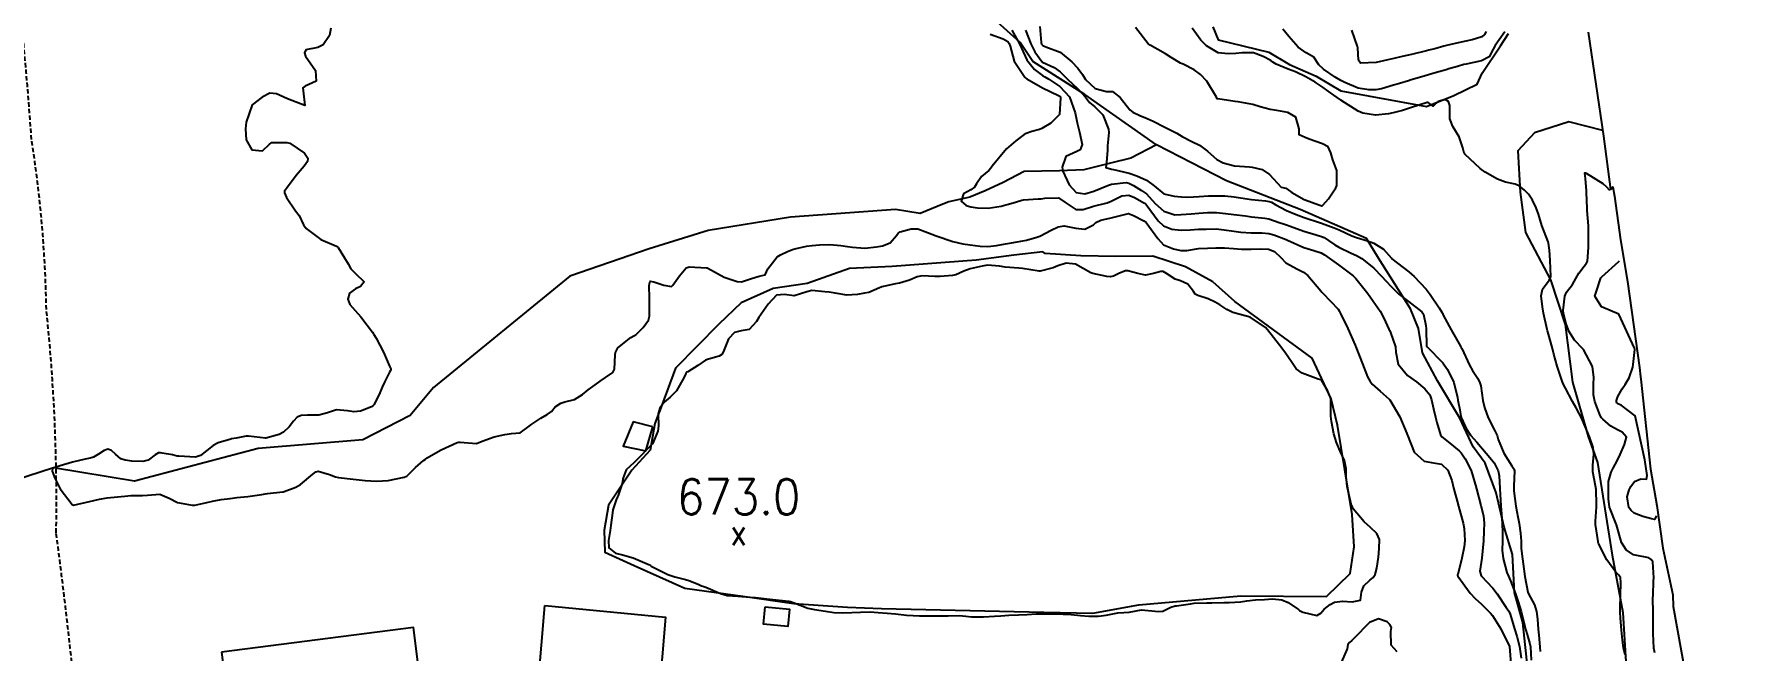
# Model space of a CAD drawing. Header units: metres. Extents: x 292545 to 299085, y 7450245 to 7463078.
# Drawn here: x 296317.3 to 296511.9, y 7455107.3 to 7455177.6 of the extents above; entities that cross this region are included whole.
import ezdxf
from ezdxf.enums import TextEntityAlignment as Align

# ---------------------------------------------------------------- set-up
doc = ezdxf.new("R2010")
doc.units = ezdxf.units.M
doc.linetypes.add('DASHED', pattern=[0.75, 0.5, -0.25])
for name, color, linetype in [('Area', 45, 'Continuous'), ('Curvas de Nivel 1m', 11, 'Continuous'), ('Curvas de Nivel 5m', 15, 'Continuous'), ('Edificações', 30, 'Continuous'), ('Hidrografia', 140, 'Continuous'), ('Pontos Cotados', 45, 'Continuous'), ('Vias Secundárias', 230, 'DASHED')]:
    doc.layers.add(name, color=color, linetype=linetype)
doc.styles.add('Style-STANDARD', font='STANDARD.shx')

# ---------------------------------------------------------------- blocks, each defined once
blk = doc.blocks.new('ELVTXT_34')
at = {"layer": 'Pontos Cotados', "linetype": 'Continuous', "style": 'Style-STANDARD'}
for s, height, p in [('673.0', 4, (0, 4)), ('x', 3, (0, 0))]:
    blk.add_text(s, height=height, dxfattribs=at).set_placement(p, align=Align.MIDDLE_CENTER)

msp = doc.modelspace()

# ---------------------------------------------------------------- linework, layer by layer
at = {"layer": 'Area'}
msp.add_polyline3d([(296494.44, 7455177.78, 671.53), (296496.17, 7455165.94, 688.38), (296496.98, 7455159.85, 689.16), (296497.23, 7455160.15, 673.83), (296497.41, 7455159.09, 691.17), (296498.1, 7455154.11, 689.37), (296498.91, 7455149.37, 684.02), (296500.29, 7455139.59, 678.58), (296500.39, 7455138.52, 679.14), (296500.43, 7455138.23, 679.11), (296501.54, 7455127.98, 675.03), (296502.27, 7455123.84, 674.45), (296502.93, 7455118.99, 674.78), (296504.09, 7455113.66, 675.91), (296504.11, 7455112.35, 675.93), (296505.43, 7455105, 675.6)], dxfattribs=at)
at = {"layer": 'Curvas de Nivel 1m', "flags": 128}
for points, elevation in [([(296351.14, 7455178.23), (296351.01, 7455177.4), (296350.28, 7455176.33), (296349.66, 7455176.04), (296348.28, 7455175.78), (296348.14, 7455175.43), (296348.27, 7455175.06), (296349.39, 7455173.42), (296349.47, 7455172.18), (296348.22, 7455171.62), (296347.97, 7455171.43), (296348.19, 7455169.43), (296346.2, 7455170.17), (296344.94, 7455170.74), (296344.21, 7455170.83), (296343.32, 7455170.38), (296342.19, 7455169.5), (296341.5, 7455167.51), (296341.41, 7455166.76), (296341.49, 7455165.51), (296342.14, 7455164.39), (296343.34, 7455164.28), (296344.15, 7455165.02), (296344.42, 7455165.21), (296346.15, 7455165.22), (296346.48, 7455165.13), (296348.13, 7455164.01), (296348.51, 7455163.43), (296348.5, 7455163.04), (296348.11, 7455162.53), (296347.21, 7455161.44), (296346.09, 7455159.97), (296345.88, 7455159.66), (296345.88, 7455159.46), (296346.08, 7455158.96), (296347.11, 7455157.44), (296347.52, 7455156.91), (296348.04, 7455155.83), (296348.33, 7455155.43), (296350.01, 7455154.15), (296351.79, 7455153.39), (296352, 7455153.23), (296352.7, 7455152.09), (296353.12, 7455151.37), (296353.43, 7455150.83), (296353.97, 7455150.29), (296354.95, 7455149.35), (296354.52, 7455148.79), (296353.95, 7455148.55), (296353.27, 7455148.05), (296353.08, 7455147.37), (296353.32, 7455146.76), (296353.92, 7455146.06), (296354.56, 7455145.35), (296355.89, 7455143.62), (296356.06, 7455143.34), (296356.3, 7455142.91), (296357.14, 7455141.33), (296357.85, 7455139.74), (296357.97, 7455139.44), (296357.98, 7455139.32), (296357.94, 7455139.22), (296357.84, 7455139.05), (296357.25, 7455137.9), (296357.01, 7455137.33), (296356.64, 7455136.49), (296356.03, 7455135.34), (296355.93, 7455135.2), (296355.79, 7455135.08), (296354.54, 7455134.6), (296353.78, 7455134.51), (296353.05, 7455134.63), (296351.79, 7455134.74), (296350.75, 7455134.43), (296349.78, 7455134.15), (296348.5, 7455134.15), (296347.78, 7455134.11), (296347.32, 7455133.9), (296346.9, 7455133.45), (296346.39, 7455132.83), (296345.75, 7455132.22), (296345.27, 7455131.95), (296343.74, 7455131.51), (296343.71, 7455131.51), (296341.75, 7455131.76), (296341.51, 7455131.75), (296340.36, 7455131.52), (296339.83, 7455131.44), (296339.74, 7455131.42), (296338.29, 7455130.99), (296337.73, 7455130.69), (296336.28, 7455129.57), (296335.72, 7455129.35), (296333.84, 7455129.48), (296333.72, 7455129.49), (296333.62, 7455129.49), (296333.1, 7455129.61), (296331.93, 7455129.83), (296331.73, 7455129.87), (296331.49, 7455129.86), (296331.12, 7455129.64), (296330.33, 7455129.03), (296329.71, 7455128.85), (296328.47, 7455128.91), (296327.72, 7455129.03), (296327.23, 7455129.19), (296326.62, 7455129.69), (296326.16, 7455130.12), (296325.73, 7455130.28), (296325.3, 7455130.13), (296324.68, 7455129.71), (296324.09, 7455129.35), (296323.72, 7455129.26), (296323.14, 7455129.15), (296321.71, 7455128.79), (296320.32, 7455128.37), (296319.71, 7455128.2), (296319.42, 7455128.06), (296319.39, 7455127.77), (296319.69, 7455126.97), (296320.32, 7455125.76), (296321.66, 7455123.97), (296321.81, 7455123.9), (296323.66, 7455124.32), (296324.79, 7455124.58), (296325.66, 7455124.74), (296326.85, 7455124.86), (296327.67, 7455124.93), (296328.35, 7455124.98), (296329.67, 7455124.99), (296330.27, 7455125.04), (296331.67, 7455125.15), (296332.73, 7455124.68), (296333.66, 7455124.19), (296335.35, 7455123.89), (296335.66, 7455123.91), (296337.02, 7455124.21), (296337.66, 7455124.35), (296338.65, 7455124.53), (296339.66, 7455124.67), (296340.44, 7455124.75), (296341.67, 7455124.87), (296343.27, 7455125.09), (296343.67, 7455125.17), (296343.93, 7455125.22), (296345.67, 7455125.41), (296345.71, 7455125.42), (296345.82, 7455125.46), (296347.16, 7455125.96), (296347.68, 7455126.26), (296349.1, 7455127.42), (296349.42, 7455127.69), (296349.7, 7455127.77), (296350.98, 7455127.4), (296351.69, 7455127.13), (296352.02, 7455127.06), (296353.69, 7455126.85), (296355.06, 7455126.72), (296355.69, 7455126.68), (296356.39, 7455126.63), (296357.69, 7455126.71), (296359.5, 7455127.1), (296359.69, 7455127.15), (296359.79, 7455127.19), (296359.88, 7455127.29), (296360.8, 7455128.18), (296361.72, 7455128.98), (296361.88, 7455129.11), (296362.12, 7455129.27), (296363.12, 7455129.86), (296363.73, 7455130.2), (296365.55, 7455131.04), (296365.74, 7455131.08), (296365.9, 7455131.06), (296367.74, 7455130.9), (296368.41, 7455131.19), (296369.75, 7455131.68), (296370.98, 7455131.93), (296371.75, 7455132.06), (296372.74, 7455132.15), (296373.76, 7455132.91), (296374.05, 7455133.13), (296375.09, 7455133.79), (296375.78, 7455134.22), (296376.31, 7455134.57), (296376.72, 7455135.09), (296377.35, 7455135.53), (296377.8, 7455135.67), (296378.92, 7455135.95), (296379.81, 7455136.51), (296380.48, 7455137.05), (296381.26, 7455137.6), (296381.83, 7455138.03), (296382.43, 7455138.43), (296383.3, 7455139.02), (296383.48, 7455139.38), (296383.56, 7455141.01), (296383.6, 7455141.28), (296383.87, 7455141.8), (296385.34, 7455142.99), (296385.69, 7455143.18), (296385.89, 7455143.3), (296386.75, 7455144.12), (296387.34, 7455144.97), (296387.46, 7455145.42), (296387.47, 7455146.96), (296387.46, 7455147.45), (296387.41, 7455148.97), (296387.53, 7455149.4), (296387.96, 7455149.32), (296389.08, 7455148.95), (296389.95, 7455148.81), (296390.13, 7455148.94), (296390.88, 7455150.01), (296391.63, 7455150.92), (296391.98, 7455151.04), (296393.94, 7455150.93), (296393.98, 7455150.93), (296394.02, 7455150.92), (296394.09, 7455150.89), (296395.97, 7455149.86), (296397.44, 7455149.37), (296397.96, 7455149.35), (296399.09, 7455149.71), (296399.97, 7455149.99), (296400.66, 7455150.12), (296400.94, 7455150.81), (296402, 7455152.17), (296402.39, 7455152.4), (296403.2, 7455152.78), (296403.76, 7455153.02), (296404.01, 7455153.1), (296405.36, 7455153.41), (296406.01, 7455153.49), (296406.82, 7455153.55), (296408.01, 7455153.59), (296409.25, 7455153.46), (296410.01, 7455153.35), (296410.59, 7455153.27), (296412.01, 7455153.19), (296413.34, 7455153.32), (296414.01, 7455153.44), (296414.87, 7455153.79), (296415.61, 7455154.63), (296415.79, 7455154.87), (296416.03, 7455155.05), (296417.28, 7455155.37), (296418.03, 7455155.38), (296419.93, 7455154.67), (296420.02, 7455154.63), (296420.13, 7455154.58), (296422.02, 7455153.92), (296423.15, 7455153.68), (296424.01, 7455153.54), (296425.13, 7455153.4), (296426.01, 7455153.38), (296426.99, 7455153.47), (296428.01, 7455153.65), (296428.71, 7455153.78), (296430.02, 7455153.99), (296430.41, 7455154.07), (296431.59, 7455154.44), (296431.93, 7455154.54), (296432.02, 7455154.58), (296433.24, 7455155.21), (296434.04, 7455155.62), (296434.73, 7455155.71), (296436.04, 7455155.44), (296437.06, 7455155.35), (296438.05, 7455155.85), (296438.32, 7455156.09), (296438.88, 7455156.36), (296440.06, 7455156.63), (296441.42, 7455156.97), (296442.06, 7455157.11), (296442.62, 7455156.88), (296443.78, 7455156.29), (296444.05, 7455156.11), (296445.37, 7455154.28), (296446.02, 7455153.56), (296447.18, 7455153.09), (296448.01, 7455152.91), (296448.68, 7455152.91), (296450.01, 7455153.12), (296451.03, 7455153.19), (296452.01, 7455153.21), (296452.99, 7455153.22), (296454.01, 7455153.14), (296454.91, 7455153.06), (296456.01, 7455153.06), (296457.07, 7455153.08), (296458.01, 7455153.05), (296458.68, 7455152.79), (296459.4, 7455152.11), (296459.99, 7455151.49), (296461.3, 7455150.77), (296461.98, 7455150.44), (296462.47, 7455150.07), (296463.96, 7455148.3), (296464.07, 7455148.17), (296464.18, 7455148.06), (296465.93, 7455146.22), (296466.06, 7455146.03), (296466.21, 7455145.74), (296467.03, 7455144.02), (296467.88, 7455142.12), (296467.93, 7455142.01), (296467.96, 7455141.93), (296468.72, 7455140), (296469.3, 7455138.53), (296469.57, 7455137.99), (296469.83, 7455137.68), (296470.72, 7455136.87), (296471.75, 7455135.96), (296471.81, 7455135.89), (296472.98, 7455133.95), (296473.76, 7455132.06), (296473.81, 7455131.94), (296473.84, 7455131.86), (296474.61, 7455129.93), (296475.72, 7455128.92), (296476.57, 7455128.75), (296477.72, 7455128.57), (296478.44, 7455127.88), (296478.88, 7455126.7), (296479.09, 7455125.88), (296479.62, 7455123.92), (296479.63, 7455123.87), (296479.66, 7455123.77), (296480.18, 7455121.86), (296480.28, 7455121.22), (296480.36, 7455119.86), (296480.31, 7455119.16), (296480.04, 7455117.87), (296479.95, 7455117.51), (296479.57, 7455116.02), (296479.54, 7455115.91), (296479.54, 7455115.87), (296479.57, 7455115.82), (296480.98, 7455113.86), (296481.54, 7455113.27), (296482.29, 7455112.6), (296483.06, 7455111.83), (296483.29, 7455111.59), (296483.52, 7455111.32), (296484.46, 7455109.81), (296485.47, 7455107.8), (296485.62, 7455105.8)], 674), ([(296426.3, 7455177.56), (296427.76, 7455177.02), (296428.29, 7455176.71), (296428.46, 7455176.48), (296428.55, 7455176.2), (296429.01, 7455174.47), (296430.24, 7455172.64), (296430.34, 7455172.55), (296430.46, 7455172.46), (296432.23, 7455171.43), (296434.06, 7455170.57), (296434.21, 7455170.48), (296434.29, 7455170.41), (296434.31, 7455170.31), (296434.19, 7455168.41), (296433.19, 7455167.41), (296432.17, 7455166.8), (296431.9, 7455166.71), (296431.03, 7455166.45), (296430.39, 7455166.23), (296430.16, 7455166.11), (296429.21, 7455165.42), (296428.14, 7455164.48), (296426.5, 7455162.5), (296426.34, 7455162.29), (296426.12, 7455162.04), (296425.29, 7455161.33), (296424.71, 7455160.52), (296424.5, 7455160.12), (296424.09, 7455159.8), (296423.26, 7455159.36), (296422.96, 7455158.54), (296423.56, 7455158.03), (296424.07, 7455157.87), (296424.83, 7455157.76), (296426.06, 7455157.72), (296427.53, 7455157.95), (296428.07, 7455158.11), (296428.36, 7455158.19), (296429.3, 7455158.47), (296429.9, 7455158.64), (296430.08, 7455158.67), (296431.74, 7455158.78), (296432.08, 7455158.8), (296432.52, 7455158.87), (296434.08, 7455158.89), (296434.78, 7455158.4), (296436.06, 7455157.56), (296436.88, 7455157.57), (296438.07, 7455157.95), (296439.62, 7455158.35), (296440.07, 7455158.53), (296441.28, 7455159.13), (296442.08, 7455159.2), (296442.72, 7455158.95), (296443.88, 7455158.29), (296444, 7455158.21), (296444.07, 7455158.13), (296445.43, 7455156.28), (296446.04, 7455155.7), (296446.98, 7455155.32), (296448.03, 7455155.22), (296449.06, 7455155.26), (296450.03, 7455155.33), (296450.89, 7455155.35), (296452.03, 7455155.36), (296452.95, 7455155.28), (296454.03, 7455155.11), (296454.85, 7455154.99), (296456.03, 7455154.91), (296457.24, 7455154.93), (296458.03, 7455154.86), (296458.61, 7455154.7), (296460.02, 7455154.17), (296460.18, 7455154.1), (296462.01, 7455153.26), (296463.16, 7455152.92), (296464.01, 7455152.63), (296464.38, 7455152.43), (296464.93, 7455152.05), (296465.99, 7455151.27), (296467.64, 7455150.01), (296467.97, 7455149.7), (296469.31, 7455148), (296469.94, 7455147.13), (296470.71, 7455145.98), (296471.14, 7455145.2), (296471.71, 7455143.96), (296471.77, 7455143.83), (296471.9, 7455143.55), (296472.46, 7455141.95), (296472.51, 7455141.32), (296472.76, 7455139.95), (296473.84, 7455138.67), (296474.86, 7455137.93), (296475.83, 7455137.16), (296476.37, 7455136.46), (296476.58, 7455135.91), (296476.82, 7455134.88), (296477.04, 7455133.9), (296477.18, 7455133.3), (296477.59, 7455131.89), (296477.76, 7455131.68), (296478.67, 7455130.96), (296479.74, 7455130.1), (296479.96, 7455129.87), (296480.42, 7455129.16), (296481.08, 7455127.86), (296481.66, 7455125.89), (296481.67, 7455125.85), (296481.69, 7455125.74), (296482.21, 7455123.84), (296482.49, 7455122.67), (296482.56, 7455121.84), (296482.55, 7455120.92), (296482.49, 7455119.84), (296482.4, 7455118.64), (296482.3, 7455117.84), (296482.09, 7455116.36), (296482.25, 7455115.84), (296483.55, 7455114.45), (296484.07, 7455113.81), (296485.09, 7455112.24), (296485.37, 7455111.8), (296485.52, 7455111.46), (296486.05, 7455109.79), (296486.3, 7455108.98), (296486.6, 7455107.79), (296486.78, 7455106.47)], 673), ([(296428.76, 7455178.02), (296429.62, 7455176.47), (296430.27, 7455175.04), (296430.45, 7455174.64), (296430.56, 7455174.46), (296431.35, 7455173.54), (296432.25, 7455172.86), (296432.51, 7455172.7), (296432.97, 7455172.43), (296434.23, 7455171.6), (296435.31, 7455170.4), (296435.98, 7455168.61), (296436.01, 7455168.39), (296436.18, 7455167.44), (296436.48, 7455166.39), (296436.75, 7455164.98), (296436.55, 7455164.38), (296436.14, 7455164.18), (296434.91, 7455163.62), (296434.48, 7455162.41), (296434.57, 7455161.95), (296435.3, 7455160.4), (296436.08, 7455159.52), (296437.07, 7455159.36), (296438.09, 7455159.67), (296439.78, 7455160.34), (296440, 7455160.44), (296440.09, 7455160.46), (296441.78, 7455160.64), (296442.1, 7455160.57), (296442.61, 7455160.31), (296443.54, 7455159.75), (296444.08, 7455159.35), (296445.1, 7455158.28), (296446.06, 7455157.39), (296447.33, 7455156.98), (296448.05, 7455156.99), (296449.2, 7455157.09), (296450.06, 7455157.16), (296451.04, 7455157.23), (296452.06, 7455157.24), (296453.11, 7455157.14), (296454.06, 7455157), (296455.37, 7455156.84), (296456.05, 7455156.76), (296457.59, 7455156.59), (296458.05, 7455156.5), (296459.23, 7455156.11), (296459.84, 7455155.9), (296460.04, 7455155.83), (296460.47, 7455155.67), (296462.03, 7455155.1), (296463.42, 7455154.68), (296464.03, 7455154.51), (296464.35, 7455154.38), (296464.85, 7455154.05), (296465.54, 7455153.56), (296466.02, 7455153.28), (296467.41, 7455152.61), (296468.01, 7455152.35), (296468.64, 7455152), (296469.99, 7455150.89), (296470.87, 7455149.98), (296471.4, 7455149.4), (296471.96, 7455148.79), (296472.86, 7455147.95), (296473.94, 7455147.1), (296475.46, 7455145.92), (296475.65, 7455145.64), (296475.91, 7455144.37), (296475.97, 7455143.99), (296475.98, 7455143.92), (296476.02, 7455142.05), (296476.08, 7455141.92), (296477.86, 7455140.1), (296478.03, 7455139.89), (296478.39, 7455139.34), (296479.12, 7455137.88), (296479.53, 7455136.15), (296479.58, 7455135.87), (296479.79, 7455134.74), (296479.93, 7455134.01), (296479.97, 7455133.87), (296480.52, 7455132.61), (296481.03, 7455131.85), (296481.75, 7455131.07), (296482.82, 7455129.83), (296483.23, 7455129.33), (296483.72, 7455128.7), (296484.17, 7455127.82), (296484.27, 7455127.25), (296484.35, 7455125.81), (296484.39, 7455125.11), (296484.49, 7455123.81), (296484.57, 7455122.89), (296484.64, 7455121.81), (296484.68, 7455120.75), (296484.68, 7455119.81), (296484.64, 7455118.77), (296484.73, 7455117.81), (296485.17, 7455116.21), (296485.33, 7455115.8), (296485.57, 7455115.27), (296486.13, 7455113.79), (296486.44, 7455112.88), (296486.78, 7455111.79), (296487.22, 7455110.06), (296487.3, 7455109.78), (296487.49, 7455109.16), (296487.79, 7455108.09), (296487.84, 7455107.77), (296487.92, 7455106.24)], 672), ([(296430.31, 7455178), (296430.93, 7455176.45), (296431.38, 7455175.55), (296432.16, 7455174.43), (296432.21, 7455174.38), (296432.26, 7455174.35), (296433.58, 7455173.74), (296434.25, 7455173.27), (296435.15, 7455172.4), (296436.23, 7455171.37), (296437.13, 7455170.38), (296437.61, 7455169.78), (296438.2, 7455169.26), (296439.13, 7455168.35), (296439.77, 7455166.74), (296439.8, 7455166.34), (296439.66, 7455164.83), (296439.65, 7455164.34), (296439.53, 7455162.94), (296439.46, 7455162.35), (296440.12, 7455162.16), (296440.32, 7455162.13), (296442.11, 7455161.72), (296443.01, 7455161.41), (296444.1, 7455160.93), (296444.96, 7455160.28), (296446.08, 7455159.37), (296447.25, 7455159.09), (296448.08, 7455159.03), (296448.82, 7455158.98), (296450.08, 7455159.05), (296451.17, 7455159.12), (296452.08, 7455159.15), (296453.04, 7455159.15), (296454.08, 7455159.03), (296454.8, 7455158.89), (296456.08, 7455158.72), (296457.65, 7455158.56), (296458.08, 7455158.5), (296458.36, 7455158.41), (296458.85, 7455158.12), (296460.06, 7455157.47), (296461.16, 7455156.99), (296462.05, 7455156.66), (296463.94, 7455156.06), (296464.04, 7455156.03), (296465.5, 7455155.5), (296466.04, 7455155.25), (296467.48, 7455154.57), (296468.03, 7455154.38), (296469.3, 7455154), (296470.02, 7455153.74), (296471.11, 7455153.07), (296472, 7455152.02), (296472.05, 7455151.96), (296473.98, 7455150.48), (296474.59, 7455149.93), (296475.28, 7455149.23), (296475.96, 7455148.51), (296476.42, 7455147.91), (296477.44, 7455146.39), (296477.75, 7455145.89), (296477.81, 7455145.78), (296477.92, 7455145.55), (296478.81, 7455143.88), (296479.88, 7455141.99), (296479.93, 7455141.91), (296479.96, 7455141.87), (296480.02, 7455141.73), (296480.91, 7455139.85), (296481.25, 7455139.25), (296481.84, 7455138.33), (296482.09, 7455137.84), (296482.19, 7455137.48), (296482.43, 7455135.83), (296482.61, 7455135.01), (296483.04, 7455133.83), (296483.77, 7455132.44), (296484.04, 7455131.82), (296484.19, 7455131.39), (296484.83, 7455129.81), (296485.72, 7455128.38), (296485.97, 7455128.05), (296486.02, 7455127.8), (296485.94, 7455126.04), (296485.94, 7455125.8), (296485.97, 7455125.51), (296486.2, 7455123.79), (296486.41, 7455122.55), (296486.55, 7455121.79), (296486.71, 7455120.7), (296486.78, 7455119.78), (296486.8, 7455118.97), (296486.93, 7455117.78), (296487.02, 7455117.21), (296487.22, 7455115.78), (296487.55, 7455113.98), (296487.63, 7455113.78), (296488.31, 7455112.55), (296488.55, 7455111.76), (296488.66, 7455110.91), (296488.72, 7455109.76), (296488.79, 7455109.07), (296488.93, 7455107.76), (296488.94, 7455107.23)], 671), ([(296498.65, 7455106.83), (296498.47, 7455107.65), (296498.35, 7455108.52), (296498.21, 7455109.65), (296498.1, 7455111.07), (296498.08, 7455111.65), (296498.08, 7455112.21), (296498.1, 7455113.65), (296498.16, 7455115.06), (296498.1, 7455115.65), (296497.88, 7455115.96), (296497.58, 7455116.25), (296496.54, 7455117.67), (296495.61, 7455119.54), (296495.56, 7455119.68), (296495.55, 7455119.74), (296495.27, 7455121.68), (296495.26, 7455122.07), (296495.39, 7455123.68), (296495.39, 7455123.96), (296495.33, 7455125.68), (296495.27, 7455126.1), (296494.95, 7455127.69), (296494.95, 7455128.46), (296495.08, 7455129.69), (296494.98, 7455130.45), (296494.57, 7455131.69), (296493.78, 7455133.58), (296493.74, 7455133.66), (296493.73, 7455133.7), (296493.05, 7455134.97), (296492.64, 7455135.72), (296491.83, 7455137.24), (296491.59, 7455137.73), (296491.43, 7455138.15), (296490.88, 7455139.74), (296490.52, 7455141.1), (296490.35, 7455141.75), (296489.9, 7455143.37), (296489.79, 7455143.75), (296489.76, 7455143.9), (296489.34, 7455145.76), (296489.21, 7455146.48), (296489.09, 7455147.76), (296489.23, 7455148.49), (296489.97, 7455149.54), (296490.11, 7455149.75), (296490.16, 7455149.93), (296490.09, 7455151.75), (296490.01, 7455152.95), (296489.92, 7455153.75), (296489.87, 7455153.91), (296489.15, 7455155.76), (296488.77, 7455157.05), (296488.52, 7455157.77), (296488.08, 7455158.65), (296487.63, 7455159.32), (296487.19, 7455159.78), (296486.57, 7455160.27), (296486.1, 7455160.45), (296485, 7455160.71), (296484.11, 7455161.05), (296482.68, 7455161.83), (296482.12, 7455162.25), (296480.36, 7455163.87), (296480.28, 7455164.01), (296480.15, 7455164.61), (296479.73, 7455165.87), (296479.02, 7455167.04), (296478.65, 7455167.89), (296478.66, 7455169.44), (296478.5, 7455169.89), (296478.21, 7455170.07), (296478.03, 7455170.08), (296477.32, 7455169.9), (296476.75, 7455169.36), (296476.21, 7455169.75), (296476.07, 7455169.77), (296474.2, 7455169.15), (296473.28, 7455168.87), (296472.2, 7455168.61), (296471.67, 7455168.49), (296470.2, 7455168.31), (296468.74, 7455168.54), (296468.2, 7455168.77), (296466.25, 7455170.03), (296466.21, 7455170.06), (296465.06, 7455170.88), (296464.23, 7455171.46), (296463.31, 7455172.07), (296462.24, 7455172.71), (296461.09, 7455173.26), (296460.25, 7455173.56), (296458.89, 7455174.12), (296458.51, 7455174.37), (296458.27, 7455174.55), (296457.4, 7455175.01), (296456.28, 7455175.41), (296455, 7455175.44), (296454.27, 7455175.35), (296453.39, 7455175.3), (296452.28, 7455175.43), (296450.94, 7455176.21), (296450.29, 7455176.88), (296449.29, 7455178.23)], 671), ([(296484.92, 7455177.81), (296484.29, 7455176.92), (296483.84, 7455176.27), (296483.61, 7455175.83), (296483.14, 7455174.96), (296482.27, 7455174.51), (296480.54, 7455174.14), (296480.26, 7455174.08), (296479.52, 7455173.88), (296478.56, 7455173.59), (296478.26, 7455173.5), (296477.01, 7455173.14), (296476.25, 7455172.92), (296475.47, 7455172.7), (296474.24, 7455172.34), (296473.94, 7455172.24), (296472.94, 7455171.95), (296472.4, 7455171.79), (296472.23, 7455171.74), (296470.87, 7455171.33), (296470.23, 7455171.22), (296469.44, 7455171.21), (296468.23, 7455171.39), (296466.68, 7455172.03), (296466.24, 7455172.29), (296465.6, 7455172.67), (296464.26, 7455173.55), (296463.74, 7455174.06), (296463.15, 7455174.95), (296462.28, 7455175.43), (296461.38, 7455176.09), (296460.3, 7455177.3), (296459.64, 7455178.11)], 672), ([(296482.79, 7455177.84), (296482.62, 7455177.52), (296482.3, 7455177.24), (296481.22, 7455176.92), (296480.29, 7455176.73), (296478.76, 7455176.36), (296478.29, 7455176.26), (296477.99, 7455176.19), (296476.95, 7455175.9), (296476.43, 7455175.76), (296476.28, 7455175.72), (296476.02, 7455175.65), (296474.28, 7455175.24), (296473.22, 7455175.01), (296472.27, 7455174.8), (296471.61, 7455174.63), (296470.27, 7455174.31), (296468.5, 7455174.24), (296468.27, 7455174.6), (296468.17, 7455176.01), (296468.16, 7455176.13), (296467.48, 7455178.02)], 673), ([(296502.01, 7455107.06), (296501.92, 7455107.61), (296501.83, 7455109.26), (296501.83, 7455109.61), (296501.82, 7455111.3), (296501.82, 7455111.61), (296501.81, 7455113.34), (296501.82, 7455113.61), (296501.89, 7455115.29), (296501.9, 7455115.61), (296501.78, 7455117.42), (296501.59, 7455117.71), (296501.33, 7455117.88), (296499.6, 7455118.25), (296498.75, 7455118.79), (296498.22, 7455119.65), (296497.64, 7455121.66), (296496.86, 7455123.67), (296496.74, 7455124.61), (296496.74, 7455125.67), (296496.76, 7455126.6), (296497.04, 7455127.67), (296497.26, 7455128.12), (296497.73, 7455128.94), (296498.08, 7455129.65), (296498.58, 7455130.82), (296498.78, 7455131.64), (296498.31, 7455132.2), (296497.77, 7455132.48), (296497.02, 7455132.91), (296496.1, 7455133.68), (296495.95, 7455133.84), (296495.79, 7455134.12), (296495.18, 7455135.69), (296495.02, 7455136.48), (296495.04, 7455137.69), (296495.08, 7455138.45), (296494.92, 7455139.69), (296493.88, 7455141.63), (296493.82, 7455141.7), (296492.86, 7455142.69), (296492.24, 7455143.72), (296492.13, 7455143.95), (296491.91, 7455144.57), (296491.61, 7455145.73), (296491.57, 7455146.09), (296491.76, 7455147.72), (296491.96, 7455148.15), (296492.63, 7455149.05), (296493.03, 7455149.71), (296493.35, 7455150.33), (296493.99, 7455151.13), (296494.24, 7455151.45), (296494.35, 7455151.7), (296494.46, 7455153.25), (296494.48, 7455153.7), (296494.48, 7455155.26), (296494.45, 7455155.7), (296494.32, 7455157.45), (296494.31, 7455157.7), (296494.23, 7455159.56), (296494.23, 7455159.7), (296494.11, 7455161.12), (296494.04, 7455161.7), (296494.06, 7455161.76), (296494.11, 7455161.75), (296494.21, 7455161.7), (296496.1, 7455160.53), (296496.47, 7455160.18), (296496.87, 7455159.77)], 672), ([(296502.23, 7455122.67), (296501.98, 7455122.27), (296501.65, 7455122.34), (296500.67, 7455122.61), (296499.66, 7455123), (296499.31, 7455123.29), (296499.05, 7455123.64), (296498.88, 7455124.85), (296499.1, 7455125.64), (296499.29, 7455126.03), (296499.7, 7455126.59), (296500.43, 7455126.9), (296501.09, 7455126.84), (296501.15, 7455127.29), (296500.87, 7455129.06), (296499.79, 7455134.08), (296498.18, 7455135.27), (296497.8, 7455135.45), (296497.69, 7455135.54), (296497.64, 7455135.65), (296497.65, 7455135.81), (296497.81, 7455136.27), (296498.32, 7455137.15), (296498.65, 7455137.64), (296499.09, 7455138.39), (296499.52, 7455139.63), (296499.57, 7455139.92), (296499.76, 7455141.63), (296499.71, 7455141.79), (296497.92, 7455145.65), (296495.94, 7455146.49), (296495.18, 7455147.69), (296495.36, 7455148.28), (296495.83, 7455149.68), (296495.88, 7455149.78), (296495.98, 7455149.89), (296497.93, 7455151.65), (296497.99, 7455151.73)], 673), ([(296472.68, 7455107.17), (296471.97, 7455107.96), (296471.95, 7455109.51), (296472.01, 7455109.96), (296471.84, 7455110.3), (296471.51, 7455110.61), (296470.55, 7455110.94), (296469.51, 7455110.52), (296469.24, 7455110.26), (296468.98, 7455110), (296468.24, 7455109.25), (296467.48, 7455108.47), (296467.23, 7455108.26), (296467.03, 7455108.02), (296466.96, 7455107.51), (296466.33, 7455106.03)], 674)]:
    msp.add_lwpolyline(points, dxfattribs=dict(at, elevation=elevation))
at = {"layer": 'Curvas de Nivel 1m', "elevation": 674, "flags": 128}
msp.add_lwpolyline([(296446.37, 7455150.27), (296445.98, 7455150.53), (296445.72, 7455150.53), (296444.9, 7455150.28), (296443.97, 7455150.11), (296443.8, 7455150.12), (296443.09, 7455150.3), (296441.98, 7455150.58), (296441.71, 7455150.59), (296441.03, 7455150.33), (296440.32, 7455149.98), (296439.97, 7455149.89), (296439.56, 7455149.93), (296437.97, 7455150.27), (296437.76, 7455150.37), (296435.99, 7455151.35), (296434.93, 7455151.46), (296433.98, 7455151.15), (296433.45, 7455150.95), (296431.97, 7455150.56), (296431.86, 7455150.56), (296429.98, 7455150.87), (296429.54, 7455150.91), (296427.98, 7455151.01), (296427.36, 7455151.11), (296425.98, 7455151.23), (296425.36, 7455151.14), (296423.99, 7455150.83), (296423.27, 7455150.54), (296422.38, 7455150.15), (296421.98, 7455150.07), (296420.6, 7455149.94), (296419.97, 7455149.93), (296418.55, 7455150.02), (296417.97, 7455149.91), (296417.07, 7455149.51), (296415.96, 7455149.19), (296415.48, 7455149.11), (296413.95, 7455148.77), (296413.87, 7455148.74), (296413.68, 7455148.65), (296412.47, 7455148.14), (296411.95, 7455148.03), (296411.17, 7455147.91), (296409.94, 7455147.83), (296408.63, 7455148.03), (296407.95, 7455148.15), (296407.43, 7455148.21), (296405.95, 7455148.34), (296405.4, 7455148.2), (296403.94, 7455147.73), (296402.83, 7455147.89), (296401.94, 7455147.81), (296400.98, 7455146.8), (296399.92, 7455145.26), (296399.65, 7455144.82), (296398.82, 7455143.91), (296397.9, 7455143.74), (296397.16, 7455143.58), (296396.46, 7455142.86), (296395.87, 7455141.32), (296395.7, 7455141.04), (296395.39, 7455140.87), (296394.2, 7455140.54), (296393.86, 7455140.4), (296392.95, 7455139.8), (296391.84, 7455139.09), (296391.72, 7455139.03), (296391.61, 7455138.91), (296391.4, 7455138.48), (296390.53, 7455136.93), (296389.81, 7455136.2), (296389.14, 7455135.61), (296388.63, 7455134.95), (296388.46, 7455134.28), (296388.48, 7455132.95), (296388.4, 7455132.31), (296387.85, 7455130.96), (296387.81, 7455130.89), (296387.74, 7455130.81), (296385.95, 7455128.99), (296385.84, 7455128.87), (296385.72, 7455128.77), (296384.8, 7455127.91), (296384.45, 7455127), (296384.33, 7455126.36), (296383.88, 7455125.01), (296383.82, 7455124.86), (296383.67, 7455124.5), (296383.28, 7455123.38), (296383.23, 7455123.01), (296383.05, 7455121.6), (296382.97, 7455121.02), (296382.78, 7455119.85), (296382.81, 7455119.02), (296383.59, 7455118.43), (296384.37, 7455118.22), (296385.59, 7455117.9), (296387.45, 7455117.09), (296387.57, 7455117.02), (296387.66, 7455116.96), (296389.56, 7455115.98), (296390.34, 7455115.71), (296391.56, 7455115.42), (296391.96, 7455115.32), (296393, 7455114.9), (296393.37, 7455114.72), (296393.55, 7455114.66), (296393.88, 7455114.56), (296395.54, 7455113.84), (296396.31, 7455113.62), (296397.53, 7455113.51), (296398.93, 7455113.43), (296399.53, 7455113.36), (296401.16, 7455113.17), (296401.53, 7455113.14), (296403.35, 7455112.95), (296403.53, 7455112.92), (296403.93, 7455112.77), (296405.52, 7455112.17), (296406.26, 7455112), (296407.51, 7455111.8), (296408.47, 7455111.67), (296409.51, 7455111.64), (296410.53, 7455111.68), (296411.51, 7455111.72), (296412.59, 7455111.74), (296413.51, 7455111.68), (296414.56, 7455111.59), (296415.51, 7455111.51), (296416.75, 7455111.37), (296417.51, 7455111.32), (296418.21, 7455111.29), (296419.51, 7455111.27), (296420.8, 7455111.28), (296421.51, 7455111.29), (296422.75, 7455111.31), (296423.51, 7455111.25), (296424.17, 7455111.19), (296425.51, 7455111.19), (296426.78, 7455111.23), (296427.51, 7455111.29), (296428.41, 7455111.37), (296429.51, 7455111.4), (296430.51, 7455111.45), (296431.51, 7455111.51), (296432.42, 7455111.52), (296433.51, 7455111.52), (296434.6, 7455111.49), (296435.51, 7455111.43), (296436.56, 7455111.33), (296437.51, 7455111.25), (296438.63, 7455111.24), (296439.51, 7455111.36), (296440.82, 7455111.63), (296441.52, 7455111.68), (296442.12, 7455111.71), (296443.52, 7455111.95), (296445.07, 7455111.83), (296445.52, 7455111.77), (296445.96, 7455111.83), (296446.86, 7455112.26), (296447.37, 7455112.41), (296447.53, 7455112.43), (296449.1, 7455112.66), (296449.53, 7455112.72), (296450.99, 7455112.75), (296451.53, 7455112.75), (296452.92, 7455112.8), (296453.53, 7455112.81), (296454.81, 7455112.88), (296455.53, 7455113), (296456.51, 7455113.12), (296457.53, 7455113.16), (296458.44, 7455113.21), (296459.53, 7455113.12), (296460.23, 7455112.8), (296461.32, 7455112.08), (296461.43, 7455111.99), (296461.52, 7455111.91), (296461.9, 7455111.7), (296463.52, 7455111.31), (296463.97, 7455111.6), (296464.36, 7455112.05), (296465.01, 7455112.57), (296465.53, 7455112.83), (296466.45, 7455112.95), (296467.53, 7455112.87), (296468.47, 7455113.07), (296468.6, 7455114), (296468.86, 7455114.69), (296469.56, 7455115.35), (296469.91, 7455115.64), (296470.15, 7455115.98), (296470.33, 7455116.73), (296470.53, 7455117.98), (296470.62, 7455118.96), (296470.63, 7455119.97), (296470.33, 7455120.67), (296469.64, 7455121.36), (296468.92, 7455122), (296467.66, 7455123.47), (296467.48, 7455123.84), (296467.43, 7455124.01), (296467.35, 7455124.33), (296466.97, 7455126.02), (296466.85, 7455127.17), (296466.85, 7455128.02), (296466.67, 7455128.97), (296466.18, 7455130.03), (296465.75, 7455131.04), (296465.45, 7455132.03), (296465.18, 7455133.44), (296465.1, 7455134.04), (296465.09, 7455134.75), (296465.09, 7455136.04), (296464.74, 7455136.97), (296464.06, 7455138.06), (296463.97, 7455138.19), (296463.83, 7455138.22), (296463.65, 7455138.24), (296461.84, 7455138.94), (296461.17, 7455139.41), (296460.69, 7455140.1), (296459.87, 7455141.34), (296459.27, 7455142.12), (296457.9, 7455143.86), (296457.65, 7455144.13), (296455.92, 7455145.3), (296454.36, 7455145.74), (296453.93, 7455145.86), (296453.27, 7455146.19), (296452.46, 7455146.72), (296451.94, 7455147.02), (296451.14, 7455147.41), (296449.95, 7455147.78), (296449.65, 7455147.92), (296449.44, 7455148.23), (296448.8, 7455149.08), (296447.97, 7455149.47), (296447.36, 7455149.65)], close=True, dxfattribs=at)
at = {"layer": 'Curvas de Nivel 5m', "elevation": 670, "flags": 128}
msp.add_lwpolyline([(296431.93, 7455178.44), (296432.09, 7455176.62), (296432.15, 7455176.43), (296432.19, 7455176.34), (296432.28, 7455176.25), (296432.61, 7455176.1), (296434.27, 7455175.51), (296435.57, 7455174.4), (296436.26, 7455173.69), (296436.81, 7455172.95), (296437.15, 7455172.38), (296438.23, 7455171.37), (296439.53, 7455171.04), (296440.22, 7455171.02), (296441.09, 7455170.33), (296442.2, 7455168.93), (296442.53, 7455168.65), (296443.35, 7455168.3), (296444.19, 7455167.94), (296444.84, 7455167.63), (296446.17, 7455166.97), (296447.55, 7455166.26), (296448.16, 7455165.9), (296449.27, 7455165.34), (296450.15, 7455164.91), (296451.05, 7455164.21), (296452.13, 7455163.27), (296452.83, 7455162.89), (296454.13, 7455162.56), (296455.83, 7455162.45), (296456.13, 7455162.42), (296457.29, 7455162.14), (296458.11, 7455161.57), (296459.45, 7455160.11), (296459.98, 7455159.99), (296460.09, 7455159.95), (296460.65, 7455159.53), (296462.08, 7455158.72), (296463.84, 7455158.06), (296464.07, 7455158.01), (296464.12, 7455158.01), (296464.2, 7455158.06), (296464.82, 7455158.79), (296465.68, 7455160.04), (296465.8, 7455160.33), (296465.79, 7455162.04), (296465.33, 7455163.24), (296465.1, 7455164.05), (296464.81, 7455164.71), (296464.15, 7455165.07), (296462.62, 7455165.61), (296462.16, 7455165.78), (296461.51, 7455166.09), (296461.48, 7455166.78), (296461.12, 7455168.09), (296460.2, 7455168.64), (296458.95, 7455168.87), (296458.2, 7455168.98), (296457.06, 7455169.29), (296456.21, 7455169.54), (296454.55, 7455169.83), (296454.21, 7455169.87), (296453.95, 7455169.92), (296452.21, 7455170.17), (296452.16, 7455170.2), (296452.06, 7455170.36), (296450.97, 7455172.21), (296450.25, 7455172.96), (296449.53, 7455173.5), (296448.26, 7455174.12), (296448.18, 7455174.16), (296447.99, 7455174.24), (296446.9, 7455174.89), (296446.27, 7455175.32), (296444.5, 7455176.29), (296444.29, 7455176.46), (296442.86, 7455178.31)], dxfattribs=at)
at = {"layer": 'Edificações'}
for points in [[(296387.83, 7455132.81), (296385.58, 7455133.37), (296384.45, 7455130.6), (296387.03, 7455130.09)], [(296375.54, 7455112.47), (296389.3, 7455111.15), (296388.54, 7455102.1), (296374.79, 7455103.42)], [(296400.66, 7455112.31), (296403.41, 7455112.03), (296403.21, 7455110.06), (296400.47, 7455110.34)], [(296338.67, 7455107.16), (296340.95, 7455089.38), (296362.82, 7455092.18), (296360.55, 7455109.96)]]:
    msp.add_lwpolyline(points, close=True, dxfattribs=at)
at = {"layer": 'Hidrografia'}
for points in [[(296487.56, 7455105.18), (296487, 7455110.53), (296486.04, 7455113.96), (296485.8, 7455118.28), (296484.84, 7455121.4), (296483.96, 7455125.31), (296482.68, 7455128.66), (296481.31, 7455130.53), (296479.79, 7455133.8), (296477.24, 7455138.04), (296475.56, 7455141.23), (296475.08, 7455144.02), (296474.2, 7455146.26), (296470.52, 7455152.05), (296469.16, 7455154.28), (296461.62, 7455157.57), (296453.23, 7455160.84), (296445.22, 7455164.94), (296437.06, 7455170.68), (296431.15, 7455174.44), (296429.7, 7455176.62), (296426.74, 7455179.25)], [(296451.65, 7455178.39), (296452.28, 7455176.9), (296458.02, 7455175.5), (296460.41, 7455174.1), (296463.43, 7455172.75), (296466.23, 7455171.08), (296476, 7455169.32), (296479.12, 7455170.58), (296481.77, 7455171.85), (296482.35, 7455173.12), (296484.43, 7455176.23), (296485.35, 7455177.62)], [(296445.22, 7455164.94), (296442.32, 7455163.43), (296439.99, 7455162.84), (296436.96, 7455162.1), (296434.2, 7455161.99), (296430.16, 7455161.89), (296427.77, 7455160.67), (296425.7, 7455159.71), (296423.95, 7455158.97), (296421.56, 7455158.44), (296420.87, 7455158.18), (296418.32, 7455157.11), (296415.48, 7455157.58), (296403.52, 7455156.71), (296394.15, 7455155.17), (296387.42, 7455153.08), (296378.39, 7455150), (296362.83, 7455137.28), (296360.19, 7455134.09), (296354.79, 7455131.34), (296342.88, 7455130.35), (296328.78, 7455126.61), (296319.56, 7455128.13), (296306.5, 7455123.93)]]:
    msp.add_lwpolyline(points, dxfattribs=at)
at = {"layer": 'Hidrografia', "elevation": 687.47}
msp.add_lwpolyline([(296496.08, 7455166.58), (296492.24, 7455167.57), (296488.32, 7455166.31), (296486.41, 7455164.26), (296486.69, 7455159.56), (296487.27, 7455154.94), (296490.13, 7455149.58), (296491.8, 7455144.46), (296492.64, 7455137.91), (296494.43, 7455131.71), (296495.5, 7455128.74), (296497.18, 7455118.21), (296498.37, 7455111.66), (296498.73, 7455106.06), (296498.97, 7455102.13), (296499.81, 7455091.6), (296500.88, 7455088.15), (296502.43, 7455081.83), (296503.62, 7455078.02), (296504.22, 7455074.33), (296506.48, 7455071.23), (296511.94, 7455067.48)], dxfattribs=at)
at = {"layer": 'Hidrografia'}
msp.add_lwpolyline([(296432.3, 7455152.74), (296428.98, 7455152.37), (296424.67, 7455151.8), (296415.11, 7455151.1), (296410.27, 7455150.84), (296405.43, 7455149.16), (296401.54, 7455148.58), (296397.91, 7455146.95), (296395.38, 7455144.53), (296390.44, 7455139.49), (296388.88, 7455135.28), (296388.07, 7455133.2), (296387.54, 7455130.15), (296385.44, 7455127.87), (296382.8, 7455123.89), (296382.28, 7455121.06), (296382.38, 7455118.53), (296385.7, 7455117.01), (296391.49, 7455114.42), (296398.38, 7455113.48), (296403.91, 7455112.69), (296410.01, 7455112.27), (296413.91, 7455112.11), (296432.39, 7455111.69), (296437.97, 7455111.59), (296443.23, 7455112.53), (296454.86, 7455113.58), (296464.6, 7455113.49), (296467.29, 7455116.12), (296467.76, 7455119.16), (296467.55, 7455122.84), (296465.86, 7455133.01), (296465.13, 7455136), (296462.97, 7455140.63), (296454.17, 7455147.11), (296451.65, 7455149.32), (296448.54, 7455151.05), (296444.81, 7455152.26), (296440.6, 7455152.21), (296436.6, 7455152.31), (296432.55, 7455152.58)], close=True, dxfattribs=at)
at = {"layer": 'Vias Secundárias'}
msp.add_lwpolyline([(296476.81, 7455302.31), (296418.02, 7455310.7), (296399.68, 7455315.41, 0.091857), (296393.97, 7455316.13, -0.017798), (296351.59, 7455311.74, 0.228183), (296317.36, 7455295.26, 0.125177), (296300.03, 7455249.95, 0.017927), (296303.58, 7455240.54, 0.017993), (296309.25, 7455216.21, -0.040807), (296314.5, 7455190.16, -0.017662), (296317.04, 7455165.55, -0.035357), (296318.73, 7455146.19, -0.030481), (296319.85, 7455120.76, -0.007991), (296322.09, 7455101.54, 0.034152), (296322.65, 7455075.96, 0.038669), (296329.38, 7455052.26, -0.011733), (296334.83, 7455030.34, 0.020959), (296339.31, 7455008.62, -0.005341), (296347.06, 7454980.79, -0.056353), (296356.46, 7454947.6, -0.018252), (296365.83, 7454914.24, 0.048975), (296381.86, 7454864.07)], format="xyb", dxfattribs=at)

# ---------------------------------------------------------------- block references
at = {"layer": 'Pontos Cotados', "linetype": 'Continuous'}
msp.add_blockref('ELVTXT_34', (296397.62, 7455120.84, 672.96), dxfattribs=at)

doc.saveas('drawing.dxf')
